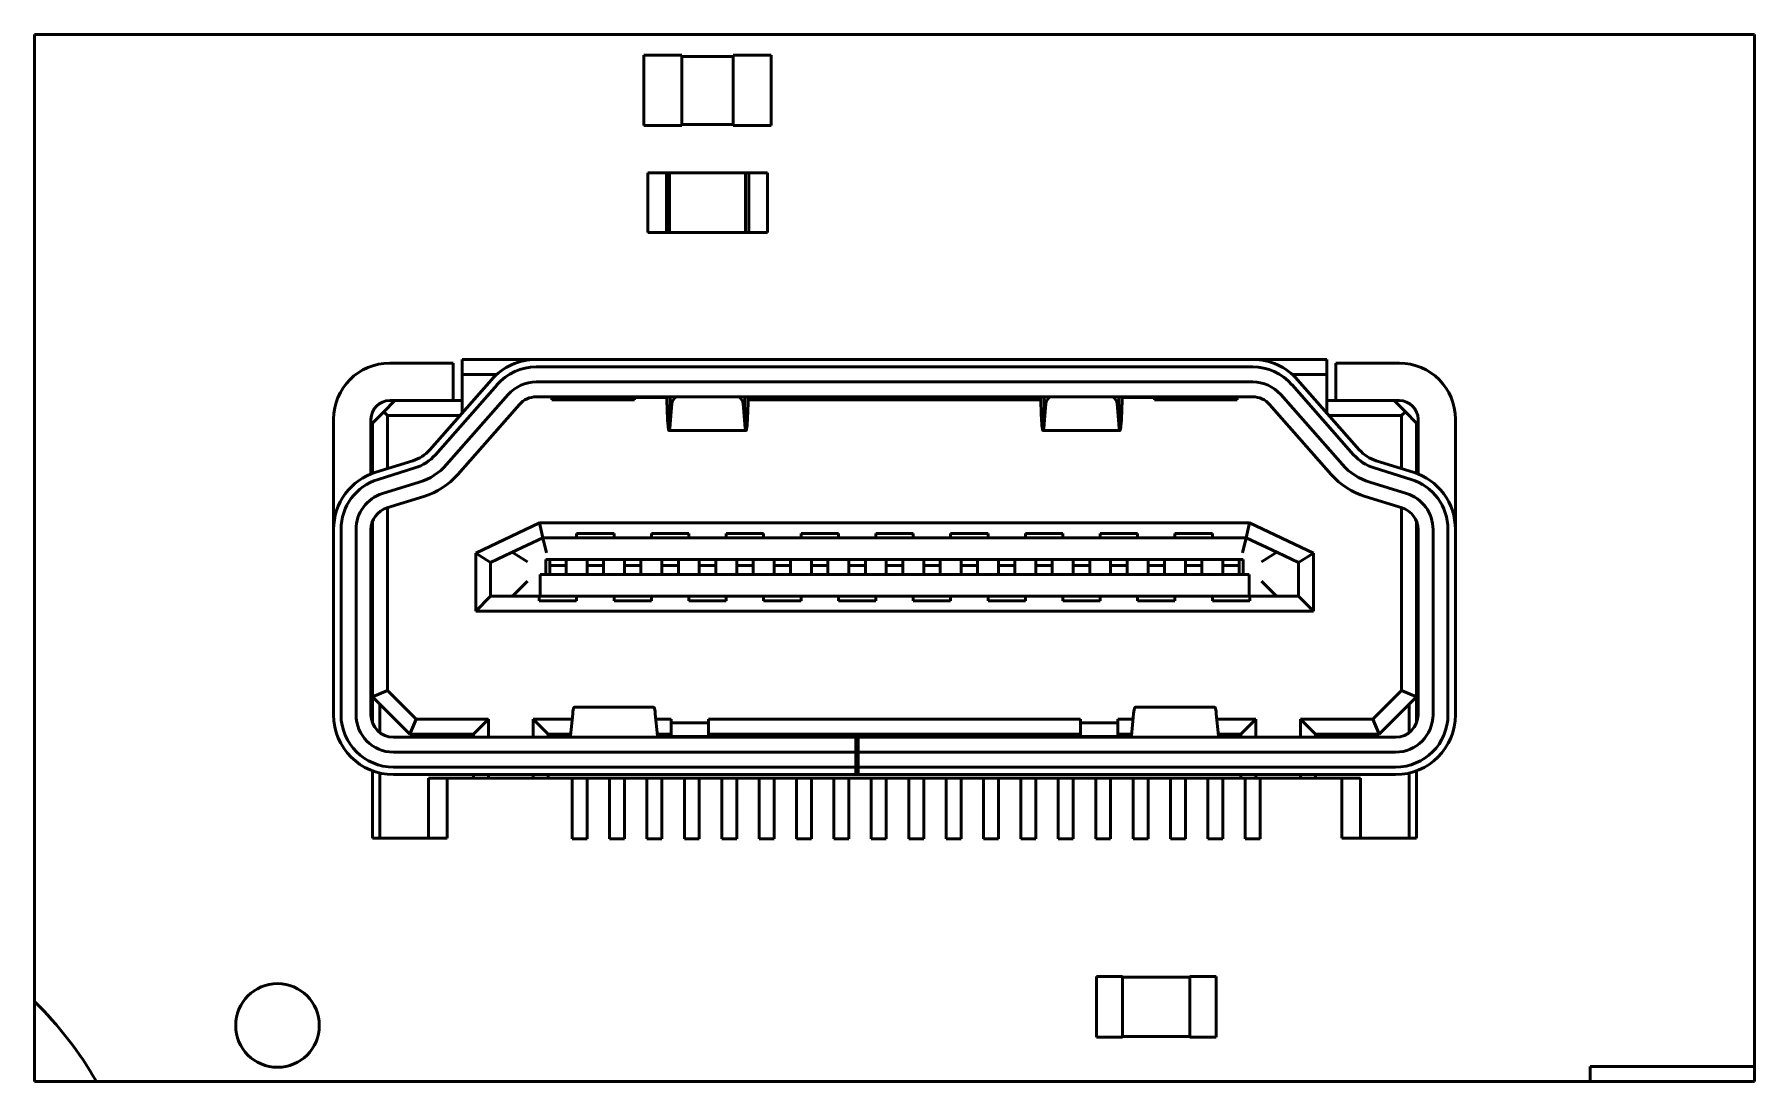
# Model space of a CAD drawing. Header units: millimetres. Extents: x 3324 to 4967, y 672 to 1683.
# Drawn here: x 3591.18 to 3614.18, y 1199.53 to 1213.53 of the extents above; entities that cross this region are included whole.
import ezdxf

# ---------------------------------------------------------------- set-up
doc = ezdxf.new("R2010")
doc.units = ezdxf.units.MM
doc.header["$LTSCALE"] = 1.8
doc.layers.add('외형선(ISO)', color=7, linetype='Continuous', lineweight=50)

msp = doc.modelspace()

# ---------------------------------------------------------------- linework, layer by layer
at = {"layer": '외형선(ISO)'}
for p, q in [((3591.183, 1213.531), (3614.183, 1213.531)), ((3591.183, 1199.531), (3591.183, 1213.531)), ((3614.183, 1213.531), (3614.183, 1199.531)), ((3599.84, 1213.251), (3599.332, 1213.251)), ((3599.332, 1213.251), (3599.332, 1212.311)), ((3599.84, 1212.311), (3599.84, 1213.251)), ((3600.526, 1213.251), (3600.526, 1212.311)), ((3601.034, 1213.251), (3600.526, 1213.251)), ((3601.034, 1212.311), (3601.034, 1213.251)), ((3600.526, 1213.237), (3599.84, 1213.237)), ((3599.332, 1212.311), (3599.84, 1212.311)), ((3599.84, 1212.325), (3600.526, 1212.325)), ((3600.526, 1212.311), (3601.034, 1212.311)), ((3599.383, 1211.681), (3599.383, 1210.881)), ((3599.633, 1211.681), (3599.383, 1211.681)), ((3599.675, 1211.681), (3599.633, 1211.681)), ((3599.633, 1211.681), (3599.633, 1210.881)), ((3600.691, 1211.681), (3599.675, 1211.681)), ((3599.675, 1210.881), (3599.675, 1211.681)), ((3600.733, 1211.681), (3600.691, 1211.681)), ((3600.691, 1210.881), (3600.691, 1211.681)), ((3600.983, 1211.681), (3600.733, 1211.681)), ((3600.733, 1211.681), (3600.733, 1210.881)), ((3600.983, 1211.681), (3600.983, 1210.881)), ((3599.383, 1210.881), (3599.633, 1210.881)), ((3599.675, 1210.881), (3599.633, 1210.881)), ((3599.675, 1210.881), (3600.691, 1210.881)), ((3600.733, 1210.881), (3600.691, 1210.881)), ((3600.733, 1210.881), (3600.983, 1210.881)), ((3595.933, 1209.135), (3596.383, 1209.135)), ((3596.783, 1209.135), (3596.383, 1209.135)), ((3596.783, 1208.635), (3596.783, 1209.135)), ((3597.888, 1209.185), (3596.903, 1209.185)), ((3596.903, 1209.185), (3596.903, 1208.985)), ((3597.888, 1209.185), (3597.893, 1209.185)), ((3607.472, 1209.185), (3597.893, 1209.185)), ((3608.463, 1209.185), (3607.472, 1209.185)), ((3608.463, 1208.985), (3608.463, 1209.185)), ((3608.583, 1209.135), (3608.983, 1209.135)), ((3608.583, 1209.135), (3608.583, 1208.635)), ((3609.433, 1209.135), (3608.983, 1209.135)), ((3597.293, 1208.913), (3596.469, 1207.977)), ((3596.903, 1208.985), (3597.364, 1208.985)), ((3596.903, 1208.985), (3596.903, 1208.47)), ((3597.893, 1209.085), (3607.472, 1209.085)), ((3607.472, 1208.885), (3597.893, 1208.885)), ((3608.001, 1208.985), (3608.463, 1208.985)), ((3608.897, 1207.977), (3608.073, 1208.913)), ((3608.463, 1208.47), (3608.463, 1208.985)), ((3596.544, 1207.911), (3597.368, 1208.847)), ((3597.518, 1208.715), (3596.694, 1207.779)), ((3607.472, 1208.685), (3597.893, 1208.685)), ((3598.103, 1208.685), (3598.103, 1208.645)), ((3598.303, 1208.645), (3598.303, 1208.685)), ((3599.208, 1208.645), (3599.208, 1208.675)), ((3599.208, 1208.675), (3599.639, 1208.675)), ((3599.639, 1208.671), (3599.639, 1208.685)), ((3599.684, 1208.685), (3599.684, 1208.321)), ((3600.682, 1208.685), (3600.682, 1208.321)), ((3600.727, 1208.671), (3600.727, 1208.685)), ((3600.958, 1208.685), (3600.958, 1208.645)), ((3604.408, 1208.645), (3604.408, 1208.685)), ((3604.639, 1208.671), (3604.639, 1208.685)), ((3604.684, 1208.685), (3604.684, 1208.321)), ((3605.682, 1208.685), (3605.682, 1208.321)), ((3605.727, 1208.671), (3605.727, 1208.685)), ((3605.727, 1208.675), (3606.157, 1208.675)), ((3606.157, 1208.675), (3606.157, 1208.645)), ((3607.063, 1208.685), (3607.063, 1208.645)), ((3607.263, 1208.645), (3607.263, 1208.685)), ((3608.671, 1207.779), (3607.848, 1208.715)), ((3607.998, 1208.847), (3608.821, 1207.911)), ((3595.853, 1208.485), (3595.703, 1208.335)), ((3596.003, 1208.635), (3595.853, 1208.485)), ((3595.853, 1208.485), (3595.903, 1208.435)), ((3595.903, 1208.435), (3596.872, 1208.435)), ((3595.903, 1207.726), (3595.903, 1208.435)), ((3596.383, 1208.635), (3595.933, 1208.635)), ((3596.729, 1208.635), (3596.383, 1208.635)), ((3596.903, 1208.635), (3596.729, 1208.635)), ((3596.844, 1207.647), (3597.668, 1208.583)), ((3598.103, 1208.645), (3599.208, 1208.645)), ((3599.707, 1208.594), (3599.684, 1208.321)), ((3600.659, 1208.594), (3600.682, 1208.321)), ((3600.726, 1208.645), (3604.639, 1208.645)), ((3604.707, 1208.594), (3604.684, 1208.321)), ((3605.659, 1208.594), (3605.682, 1208.321)), ((3606.157, 1208.645), (3607.263, 1208.645)), ((3607.697, 1208.583), (3608.521, 1207.647)), ((3608.636, 1208.635), (3608.463, 1208.635)), ((3608.494, 1208.435), (3609.463, 1208.435)), ((3608.636, 1208.635), (3608.983, 1208.635)), ((3608.983, 1208.635), (3609.433, 1208.635)), ((3609.513, 1208.485), (3609.363, 1208.635)), ((3609.513, 1208.485), (3609.463, 1208.435)), ((3609.463, 1208.435), (3609.463, 1207.726)), ((3609.513, 1208.485), (3609.663, 1208.335)), ((3595.183, 1208.385), (3595.183, 1206.913)), ((3595.683, 1208.385), (3595.683, 1207.655)), ((3595.703, 1207.663), (3595.703, 1208.335)), ((3600.697, 1208.235), (3599.668, 1208.235)), ((3605.697, 1208.235), (3604.668, 1208.235)), ((3609.663, 1207.663), (3609.663, 1208.335)), ((3609.683, 1207.655), (3609.683, 1208.385)), ((3610.183, 1206.913), (3610.183, 1208.385)), ((3596.241, 1207.83), (3595.748, 1207.678)), ((3595.777, 1207.582), (3596.27, 1207.734)), ((3609.095, 1207.734), (3609.589, 1207.582)), ((3609.618, 1207.678), (3609.125, 1207.83)), ((3596.329, 1207.543), (3595.836, 1207.391)), ((3609.53, 1207.391), (3609.037, 1207.543)), ((3596.388, 1207.352), (3595.895, 1207.2)), ((3609.471, 1207.2), (3608.978, 1207.352)), ((3595.903, 1204.758), (3595.903, 1207.203)), ((3609.463, 1207.203), (3609.463, 1204.758)), ((3595.183, 1206.913), (3595.183, 1204.435)), ((3595.283, 1204.435), (3595.283, 1206.913)), ((3595.483, 1206.913), (3595.483, 1204.435)), ((3595.683, 1204.435), (3595.683, 1206.913)), ((3595.703, 1204.675), (3595.703, 1207.021)), ((3597.938, 1207), (3597.083, 1206.597)), ((3607.428, 1207), (3597.938, 1207)), ((3597.983, 1206.8), (3597.938, 1207)), ((3598.933, 1206.86), (3598.433, 1206.86)), ((3598.433, 1206.8), (3598.433, 1206.86)), ((3598.933, 1206.86), (3598.933, 1206.8)), ((3599.933, 1206.86), (3599.433, 1206.86)), ((3599.433, 1206.8), (3599.433, 1206.86)), ((3599.933, 1206.86), (3599.933, 1206.8)), ((3600.933, 1206.86), (3600.433, 1206.86)), ((3600.433, 1206.8), (3600.433, 1206.86)), ((3600.933, 1206.86), (3600.933, 1206.8)), ((3601.933, 1206.86), (3601.433, 1206.86)), ((3601.433, 1206.8), (3601.433, 1206.86)), ((3601.933, 1206.86), (3601.933, 1206.8)), ((3602.933, 1206.86), (3602.433, 1206.86)), ((3602.433, 1206.8), (3602.433, 1206.86)), ((3602.933, 1206.86), (3602.933, 1206.8)), ((3603.933, 1206.86), (3603.433, 1206.86)), ((3603.433, 1206.8), (3603.433, 1206.86)), ((3603.933, 1206.86), (3603.933, 1206.8)), ((3604.933, 1206.86), (3604.433, 1206.86)), ((3604.433, 1206.8), (3604.433, 1206.86)), ((3604.933, 1206.86), (3604.933, 1206.8)), ((3605.933, 1206.86), (3605.433, 1206.86)), ((3605.433, 1206.8), (3605.433, 1206.86)), ((3605.933, 1206.86), (3605.933, 1206.8)), ((3606.433, 1206.8), (3606.433, 1206.86)), ((3606.933, 1206.86), (3606.433, 1206.86)), ((3606.933, 1206.86), (3606.933, 1206.8)), ((3607.428, 1207), (3607.383, 1206.8)), ((3608.283, 1206.597), (3607.428, 1207)), ((3609.663, 1204.675), (3609.663, 1207.021)), ((3609.683, 1206.913), (3609.683, 1204.435)), ((3609.883, 1204.435), (3609.883, 1206.913)), ((3610.083, 1206.913), (3610.083, 1204.435)), ((3610.183, 1204.435), (3610.183, 1206.913)), ((3597.083, 1206.597), (3597.083, 1205.82)), ((3597.283, 1206.47), (3597.083, 1206.597)), ((3597.283, 1206.47), (3597.563, 1206.602)), ((3597.563, 1206.602), (3597.983, 1206.8)), ((3597.775, 1206.481), (3597.586, 1206.6)), ((3607.383, 1206.8), (3597.983, 1206.8)), ((3598.028, 1206.6), (3597.983, 1206.8)), ((3607.383, 1206.8), (3607.338, 1206.6)), ((3607.383, 1206.8), (3607.803, 1206.602)), ((3607.78, 1206.6), (3607.591, 1206.481)), ((3607.803, 1206.602), (3608.083, 1206.47)), ((3608.083, 1206.47), (3608.283, 1206.597)), ((3608.283, 1205.82), (3608.283, 1206.597)), ((3597.283, 1206.47), (3597.283, 1206.02)), ((3598.023, 1206.31), (3598.023, 1206.51)), ((3598.023, 1206.51), (3607.343, 1206.51)), ((3598.073, 1206.31), (3598.073, 1206.51)), ((3598.073, 1206.43), (3598.293, 1206.43)), ((3598.293, 1206.51), (3598.293, 1206.31)), ((3598.573, 1206.31), (3598.573, 1206.51)), ((3598.573, 1206.43), (3598.793, 1206.43)), ((3598.793, 1206.51), (3598.793, 1206.31)), ((3599.073, 1206.31), (3599.073, 1206.51)), ((3599.073, 1206.43), (3599.293, 1206.43)), ((3599.293, 1206.51), (3599.293, 1206.31)), ((3599.573, 1206.51), (3599.573, 1206.31)), ((3599.573, 1206.43), (3599.793, 1206.43)), ((3599.793, 1206.51), (3599.793, 1206.31)), ((3600.073, 1206.31), (3600.073, 1206.51)), ((3600.073, 1206.43), (3600.293, 1206.43)), ((3600.293, 1206.51), (3600.293, 1206.31)), ((3600.573, 1206.51), (3600.573, 1206.31)), ((3600.573, 1206.43), (3600.793, 1206.43)), ((3600.793, 1206.51), (3600.793, 1206.31)), ((3601.073, 1206.31), (3601.073, 1206.51)), ((3601.073, 1206.43), (3601.293, 1206.43)), ((3601.293, 1206.51), (3601.293, 1206.31)), ((3601.573, 1206.51), (3601.573, 1206.31)), ((3601.573, 1206.43), (3601.793, 1206.43)), ((3601.793, 1206.51), (3601.793, 1206.31)), ((3602.073, 1206.31), (3602.073, 1206.51)), ((3602.073, 1206.43), (3602.293, 1206.43)), ((3602.293, 1206.51), (3602.293, 1206.31)), ((3602.573, 1206.51), (3602.573, 1206.31)), ((3602.573, 1206.43), (3602.793, 1206.43)), ((3602.793, 1206.51), (3602.793, 1206.31)), ((3603.073, 1206.31), (3603.073, 1206.51)), ((3603.073, 1206.43), (3603.293, 1206.43)), ((3603.293, 1206.51), (3603.293, 1206.31)), ((3603.573, 1206.51), (3603.573, 1206.31)), ((3603.573, 1206.43), (3603.793, 1206.43)), ((3603.793, 1206.51), (3603.793, 1206.31)), ((3604.073, 1206.31), (3604.073, 1206.51)), ((3604.073, 1206.43), (3604.293, 1206.43)), ((3604.293, 1206.51), (3604.293, 1206.31)), ((3604.573, 1206.51), (3604.573, 1206.31)), ((3604.573, 1206.43), (3604.793, 1206.43)), ((3604.793, 1206.51), (3604.793, 1206.31)), ((3605.073, 1206.31), (3605.073, 1206.51)), ((3605.073, 1206.43), (3605.293, 1206.43)), ((3605.293, 1206.51), (3605.293, 1206.31)), ((3605.573, 1206.51), (3605.573, 1206.31)), ((3605.573, 1206.43), (3605.793, 1206.43)), ((3605.793, 1206.51), (3605.793, 1206.31)), ((3606.073, 1206.31), (3606.073, 1206.51)), ((3606.073, 1206.43), (3606.293, 1206.43)), ((3606.293, 1206.51), (3606.293, 1206.31)), ((3606.573, 1206.51), (3606.573, 1206.31)), ((3606.573, 1206.43), (3606.793, 1206.43)), ((3606.793, 1206.51), (3606.793, 1206.31)), ((3607.073, 1206.31), (3607.073, 1206.51)), ((3607.073, 1206.43), (3607.293, 1206.43)), ((3607.293, 1206.51), (3607.293, 1206.31)), ((3607.343, 1206.51), (3607.343, 1206.31)), ((3608.083, 1206.02), (3608.083, 1206.47)), ((3597.586, 1206.031), (3597.775, 1206.22)), ((3597.943, 1206.22), (3597.943, 1206.31)), ((3597.943, 1206.31), (3598.023, 1206.31)), ((3597.943, 1206.22), (3597.943, 1206.02)), ((3598.073, 1206.31), (3598.023, 1206.31)), ((3598.073, 1206.31), (3598.293, 1206.31)), ((3598.343, 1206.31), (3598.293, 1206.31)), ((3598.523, 1206.31), (3598.343, 1206.31)), ((3598.573, 1206.31), (3598.523, 1206.31)), ((3598.573, 1206.31), (3598.793, 1206.31)), ((3598.843, 1206.31), (3598.793, 1206.31)), ((3599.023, 1206.31), (3598.843, 1206.31)), ((3599.073, 1206.31), (3599.023, 1206.31)), ((3599.073, 1206.31), (3599.293, 1206.31)), ((3599.343, 1206.31), (3599.293, 1206.31)), ((3599.523, 1206.31), (3599.343, 1206.31)), ((3599.573, 1206.31), (3599.523, 1206.31)), ((3599.573, 1206.31), (3599.793, 1206.31)), ((3599.843, 1206.31), (3599.793, 1206.31)), ((3600.023, 1206.31), (3599.843, 1206.31)), ((3600.073, 1206.31), (3600.023, 1206.31)), ((3600.073, 1206.31), (3600.293, 1206.31)), ((3600.343, 1206.31), (3600.293, 1206.31)), ((3600.523, 1206.31), (3600.343, 1206.31)), ((3600.573, 1206.31), (3600.523, 1206.31)), ((3600.573, 1206.31), (3600.793, 1206.31)), ((3600.843, 1206.31), (3600.793, 1206.31)), ((3601.023, 1206.31), (3600.843, 1206.31)), ((3601.073, 1206.31), (3601.023, 1206.31)), ((3601.073, 1206.31), (3601.293, 1206.31)), ((3601.343, 1206.31), (3601.293, 1206.31)), ((3601.523, 1206.31), (3601.343, 1206.31)), ((3601.573, 1206.31), (3601.523, 1206.31)), ((3601.573, 1206.31), (3601.793, 1206.31)), ((3601.843, 1206.31), (3601.793, 1206.31)), ((3602.023, 1206.31), (3601.843, 1206.31)), ((3602.073, 1206.31), (3602.023, 1206.31)), ((3602.073, 1206.31), (3602.293, 1206.31)), ((3602.343, 1206.31), (3602.293, 1206.31)), ((3602.523, 1206.31), (3602.343, 1206.31)), ((3602.573, 1206.31), (3602.523, 1206.31)), ((3602.573, 1206.31), (3602.793, 1206.31)), ((3602.843, 1206.31), (3602.793, 1206.31)), ((3603.023, 1206.31), (3602.843, 1206.31)), ((3603.073, 1206.31), (3603.023, 1206.31)), ((3603.073, 1206.31), (3603.293, 1206.31)), ((3603.343, 1206.31), (3603.293, 1206.31)), ((3603.523, 1206.31), (3603.343, 1206.31)), ((3603.573, 1206.31), (3603.523, 1206.31)), ((3603.573, 1206.31), (3603.793, 1206.31)), ((3603.843, 1206.31), (3603.793, 1206.31)), ((3604.023, 1206.31), (3603.843, 1206.31)), ((3604.073, 1206.31), (3604.023, 1206.31)), ((3604.073, 1206.31), (3604.293, 1206.31)), ((3604.343, 1206.31), (3604.293, 1206.31)), ((3604.523, 1206.31), (3604.343, 1206.31)), ((3604.573, 1206.31), (3604.523, 1206.31)), ((3604.573, 1206.31), (3604.793, 1206.31)), ((3604.843, 1206.31), (3604.793, 1206.31)), ((3605.023, 1206.31), (3604.843, 1206.31)), ((3605.073, 1206.31), (3605.023, 1206.31)), ((3605.073, 1206.31), (3605.293, 1206.31)), ((3605.343, 1206.31), (3605.293, 1206.31)), ((3605.523, 1206.31), (3605.343, 1206.31)), ((3605.573, 1206.31), (3605.523, 1206.31)), ((3605.573, 1206.31), (3605.793, 1206.31)), ((3605.843, 1206.31), (3605.793, 1206.31)), ((3606.023, 1206.31), (3605.843, 1206.31)), ((3606.073, 1206.31), (3606.023, 1206.31)), ((3606.073, 1206.31), (3606.293, 1206.31)), ((3606.343, 1206.31), (3606.293, 1206.31)), ((3606.523, 1206.31), (3606.343, 1206.31)), ((3606.573, 1206.31), (3606.523, 1206.31)), ((3606.573, 1206.31), (3606.793, 1206.31)), ((3606.843, 1206.31), (3606.793, 1206.31)), ((3607.023, 1206.31), (3606.843, 1206.31)), ((3607.073, 1206.31), (3607.023, 1206.31)), ((3607.073, 1206.31), (3607.293, 1206.31)), ((3607.343, 1206.31), (3607.293, 1206.31)), ((3607.343, 1206.31), (3607.423, 1206.31)), ((3607.423, 1206.31), (3607.423, 1206.22)), ((3607.423, 1206.02), (3607.423, 1206.22)), ((3607.591, 1206.22), (3607.78, 1206.031)), ((3597.283, 1206.02), (3597.083, 1205.82)), ((3597.283, 1206.02), (3597.563, 1206.02)), ((3597.563, 1206.02), (3597.943, 1206.02)), ((3597.933, 1205.96), (3597.933, 1206.02)), ((3597.933, 1205.96), (3598.433, 1205.96)), ((3597.943, 1206.02), (3607.423, 1206.02)), ((3598.433, 1206.02), (3598.433, 1205.96)), ((3598.933, 1205.96), (3598.933, 1206.02)), ((3598.933, 1205.96), (3599.433, 1205.96)), ((3599.433, 1206.02), (3599.433, 1205.96)), ((3599.933, 1205.96), (3599.933, 1206.02)), ((3599.933, 1205.96), (3600.433, 1205.96)), ((3600.433, 1206.02), (3600.433, 1205.96)), ((3600.933, 1205.96), (3600.933, 1206.02)), ((3600.933, 1205.96), (3601.433, 1205.96)), ((3601.433, 1206.02), (3601.433, 1205.96)), ((3601.933, 1205.96), (3601.933, 1206.02)), ((3601.933, 1205.96), (3602.433, 1205.96)), ((3602.433, 1206.02), (3602.433, 1205.96)), ((3602.933, 1205.96), (3602.933, 1206.02)), ((3602.933, 1205.96), (3603.433, 1205.96)), ((3603.433, 1206.02), (3603.433, 1205.96)), ((3603.933, 1205.96), (3603.933, 1206.02)), ((3603.933, 1205.96), (3604.433, 1205.96)), ((3604.433, 1206.02), (3604.433, 1205.96)), ((3604.933, 1205.96), (3604.933, 1206.02)), ((3604.933, 1205.96), (3605.433, 1205.96)), ((3605.433, 1206.02), (3605.433, 1205.96)), ((3605.933, 1205.96), (3605.933, 1206.02)), ((3605.933, 1205.96), (3606.433, 1205.96)), ((3606.433, 1206.02), (3606.433, 1205.96)), ((3606.933, 1205.96), (3606.933, 1206.02)), ((3606.933, 1205.96), (3607.433, 1205.96)), ((3607.423, 1206.02), (3607.803, 1206.02)), ((3607.433, 1206.02), (3607.433, 1205.96)), ((3607.803, 1206.02), (3608.083, 1206.02)), ((3608.083, 1206.02), (3608.283, 1205.82)), ((3597.083, 1205.82), (3608.283, 1205.82)), ((3595.903, 1204.758), (3595.703, 1204.675)), ((3596.286, 1204.375), (3595.903, 1204.758)), ((3609.463, 1204.758), (3609.08, 1204.375)), ((3609.463, 1204.758), (3609.663, 1204.675)), ((3595.703, 1204.675), (3595.703, 1204.327)), ((3596.203, 1204.175), (3595.703, 1204.675)), ((3595.803, 1204.575), (3595.803, 1204.195)), ((3599.466, 1204.535), (3598.4, 1204.535)), ((3606.966, 1204.535), (3605.9, 1204.535)), ((3609.663, 1204.675), (3609.163, 1204.175)), ((3609.563, 1204.195), (3609.563, 1204.575)), ((3609.663, 1204.327), (3609.663, 1204.675)), ((3596.203, 1204.175), (3596.286, 1204.375)), ((3597.253, 1204.375), (3596.286, 1204.375)), ((3597.053, 1204.175), (3597.253, 1204.375)), ((3597.253, 1204.135), (3597.253, 1204.375)), ((3597.853, 1204.375), (3597.853, 1204.135)), ((3598.373, 1204.375), (3597.853, 1204.375)), ((3597.853, 1204.375), (3598.053, 1204.175)), ((3598.35, 1204.155), (3598.38, 1204.448)), ((3599.485, 1204.448), (3599.516, 1204.155)), ((3599.695, 1204.375), (3599.493, 1204.375)), ((3599.695, 1204.325), (3599.695, 1204.375)), ((3600.195, 1204.325), (3599.695, 1204.325)), ((3599.695, 1204.145), (3599.695, 1204.325)), ((3600.195, 1204.375), (3600.195, 1204.325)), ((3605.17, 1204.375), (3600.195, 1204.375)), ((3600.195, 1204.145), (3600.195, 1204.325)), ((3605.17, 1204.325), (3605.17, 1204.375)), ((3605.67, 1204.325), (3605.17, 1204.325)), ((3605.17, 1204.145), (3605.17, 1204.325)), ((3605.67, 1204.375), (3605.67, 1204.325)), ((3605.873, 1204.375), (3605.67, 1204.375)), ((3605.67, 1204.145), (3605.67, 1204.325)), ((3605.85, 1204.155), (3605.88, 1204.448)), ((3606.985, 1204.448), (3607.016, 1204.155)), ((3607.513, 1204.375), (3606.993, 1204.375)), ((3607.313, 1204.175), (3607.513, 1204.375)), ((3607.513, 1204.135), (3607.513, 1204.375)), ((3608.313, 1204.175), (3608.113, 1204.375)), ((3608.113, 1204.375), (3608.113, 1204.135)), ((3609.08, 1204.375), (3608.113, 1204.375)), ((3609.163, 1204.175), (3609.08, 1204.375)), ((3602.168, 1204.135), (3595.983, 1204.135)), ((3597.053, 1204.175), (3596.203, 1204.175)), ((3597.053, 1204.175), (3597.053, 1204.135)), ((3598.053, 1204.175), (3598.352, 1204.175)), ((3598.053, 1204.175), (3598.053, 1204.135)), ((3599.514, 1204.175), (3599.695, 1204.175)), ((3599.695, 1204.145), (3600.195, 1204.145)), ((3600.195, 1204.175), (3605.17, 1204.175)), ((3602.168, 1204.135), (3602.168, 1203.935)), ((3602.168, 1204.135), (3602.198, 1204.135)), ((3609.383, 1204.135), (3602.198, 1204.135)), ((3602.198, 1204.135), (3602.198, 1203.935)), ((3605.17, 1204.145), (3605.67, 1204.145)), ((3605.67, 1204.175), (3605.852, 1204.175)), ((3607.014, 1204.175), (3607.313, 1204.175)), ((3607.313, 1204.175), (3607.313, 1204.135)), ((3608.313, 1204.135), (3608.313, 1204.175)), ((3609.163, 1204.175), (3608.313, 1204.175)), ((3595.983, 1203.935), (3602.168, 1203.935)), ((3602.168, 1203.935), (3602.168, 1203.735)), ((3602.198, 1203.935), (3609.383, 1203.935)), ((3602.198, 1203.735), (3602.198, 1203.935)), ((3595.703, 1203.685), (3595.703, 1202.785)), ((3595.803, 1203.655), (3595.803, 1202.785)), ((3602.168, 1203.735), (3595.983, 1203.735)), ((3595.983, 1203.635), (3602.168, 1203.635)), ((3597.053, 1203.635), (3597.053, 1203.585)), ((3597.253, 1203.585), (3597.253, 1203.635)), ((3597.853, 1203.635), (3597.853, 1203.585)), ((3598.053, 1203.635), (3598.053, 1203.585)), ((3602.168, 1203.635), (3602.168, 1203.735)), ((3602.198, 1203.685), (3602.168, 1203.685)), ((3602.168, 1203.635), (3602.198, 1203.635)), ((3609.383, 1203.735), (3602.198, 1203.735)), ((3602.198, 1203.735), (3602.198, 1203.635)), ((3602.198, 1203.635), (3609.383, 1203.635)), ((3607.313, 1203.635), (3607.313, 1203.585)), ((3607.513, 1203.585), (3607.513, 1203.635)), ((3608.113, 1203.635), (3608.113, 1203.585)), ((3608.313, 1203.585), (3608.313, 1203.635)), ((3609.563, 1202.785), (3609.563, 1203.655)), ((3609.663, 1202.785), (3609.663, 1203.685)), ((3596.453, 1202.785), (3596.453, 1203.585)), ((3596.453, 1203.585), (3597.053, 1203.585)), ((3596.703, 1203.585), (3596.703, 1202.785)), ((3597.053, 1203.585), (3597.253, 1203.585)), ((3597.253, 1203.585), (3597.853, 1203.585)), ((3597.853, 1203.585), (3598.053, 1203.585)), ((3598.053, 1203.585), (3607.313, 1203.585)), ((3598.373, 1203.585), (3598.373, 1202.776)), ((3598.573, 1203.585), (3598.573, 1202.776)), ((3598.873, 1203.585), (3598.873, 1202.776)), ((3599.073, 1203.585), (3599.073, 1202.776)), ((3599.373, 1203.585), (3599.373, 1202.776)), ((3599.573, 1203.585), (3599.573, 1202.776)), ((3599.873, 1203.585), (3599.873, 1202.776)), ((3600.073, 1203.585), (3600.073, 1202.776)), ((3600.373, 1203.585), (3600.373, 1202.776)), ((3600.573, 1203.585), (3600.573, 1202.776)), ((3600.873, 1203.585), (3600.873, 1202.776)), ((3601.073, 1203.585), (3601.073, 1202.776)), ((3601.373, 1203.585), (3601.373, 1202.776)), ((3601.573, 1203.585), (3601.573, 1202.776)), ((3601.873, 1203.585), (3601.873, 1202.776)), ((3602.073, 1203.585), (3602.073, 1202.776)), ((3602.373, 1203.585), (3602.373, 1202.776)), ((3602.573, 1203.585), (3602.573, 1202.776)), ((3602.873, 1203.585), (3602.873, 1202.776)), ((3603.073, 1203.585), (3603.073, 1202.776)), ((3603.373, 1203.585), (3603.373, 1202.776)), ((3603.573, 1203.585), (3603.573, 1202.776)), ((3603.873, 1203.585), (3603.873, 1202.776)), ((3604.073, 1203.585), (3604.073, 1202.776)), ((3604.373, 1203.585), (3604.373, 1202.776)), ((3604.573, 1203.585), (3604.573, 1202.776)), ((3604.873, 1203.585), (3604.873, 1202.776)), ((3605.073, 1203.585), (3605.073, 1202.776)), ((3605.373, 1203.585), (3605.373, 1202.776)), ((3605.573, 1203.585), (3605.573, 1202.776)), ((3605.873, 1203.585), (3605.873, 1202.776)), ((3606.073, 1203.585), (3606.073, 1202.776)), ((3606.373, 1203.585), (3606.373, 1202.776)), ((3606.573, 1203.585), (3606.573, 1202.776)), ((3606.873, 1203.585), (3606.873, 1202.776)), ((3607.073, 1203.585), (3607.073, 1202.776)), ((3607.313, 1203.585), (3607.513, 1203.585)), ((3607.373, 1203.585), (3607.373, 1202.776)), ((3607.513, 1203.585), (3608.113, 1203.585)), ((3607.573, 1203.585), (3607.573, 1202.776)), ((3608.113, 1203.585), (3608.313, 1203.585)), ((3608.313, 1203.585), (3608.913, 1203.585)), ((3608.663, 1203.585), (3608.663, 1202.785)), ((3608.913, 1203.585), (3608.913, 1202.785)), ((3595.703, 1202.785), (3595.803, 1202.785)), ((3595.803, 1202.785), (3596.453, 1202.785)), ((3596.453, 1202.785), (3596.703, 1202.785)), ((3598.573, 1202.776), (3598.373, 1202.776)), ((3599.073, 1202.776), (3598.873, 1202.776)), ((3599.573, 1202.776), (3599.373, 1202.776)), ((3600.073, 1202.776), (3599.873, 1202.776)), ((3600.573, 1202.776), (3600.373, 1202.776)), ((3601.073, 1202.776), (3600.873, 1202.776)), ((3601.573, 1202.776), (3601.373, 1202.776)), ((3602.073, 1202.776), (3601.873, 1202.776)), ((3602.573, 1202.776), (3602.373, 1202.776)), ((3603.073, 1202.776), (3602.873, 1202.776)), ((3603.573, 1202.776), (3603.373, 1202.776)), ((3604.073, 1202.776), (3603.873, 1202.776)), ((3604.573, 1202.776), (3604.373, 1202.776)), ((3605.073, 1202.776), (3604.873, 1202.776)), ((3605.573, 1202.776), (3605.373, 1202.776)), ((3606.073, 1202.776), (3605.873, 1202.776)), ((3606.573, 1202.776), (3606.373, 1202.776)), ((3607.073, 1202.776), (3606.873, 1202.776)), ((3607.573, 1202.776), (3607.373, 1202.776)), ((3608.913, 1202.785), (3608.663, 1202.785)), ((3608.913, 1202.785), (3609.563, 1202.785)), ((3609.563, 1202.785), (3609.663, 1202.785)), ((3605.383, 1200.936), (3605.733, 1200.936)), ((3605.383, 1200.126), (3605.383, 1200.936)), ((3605.733, 1200.936), (3605.733, 1200.126)), ((3605.733, 1200.927), (3606.633, 1200.927)), ((3606.633, 1200.936), (3606.983, 1200.936)), ((3606.633, 1200.936), (3606.633, 1200.126)), ((3606.983, 1200.936), (3606.983, 1200.126)), ((3605.383, 1200.126), (3605.733, 1200.126)), ((3605.733, 1200.134), (3606.633, 1200.134)), ((3606.633, 1200.126), (3606.983, 1200.126)), ((3614.183, 1199.731), (3611.983, 1199.731)), ((3611.983, 1199.731), (3611.983, 1199.531)), ((3614.183, 1199.531), (3591.183, 1199.531))]:
    msp.add_line(p, q, dxfattribs=at)
msp.add_circle((3594.433, 1200.281), 0.559, dxfattribs=at)
for centre, radius, start, end in [((3595.933, 1208.385), 0.75, 90, 180), ((3597.893, 1208.385), 0.8, 90, 138.6522), ((3598.133, 1209.235), 0.25, 191.5389, 191.5415), ((3607.472, 1208.385), 0.8, 41.3479, 89.9998), ((3609.433, 1208.385), 0.75, 0, 90), ((3597.893, 1208.385), 0.7, 90, 138.6522), ((3597.893, 1208.385), 0.5, 90.0006, 138.6516), ((3607.472, 1208.385), 0.7, 41.3478, 89.9996), ((3607.472, 1208.385), 0.5, 41.3485, 89.9997), ((3597.893, 1208.385), 0.3, 90.0011, 138.6521), ((3607.472, 1208.385), 0.3, 41.3489, 89.9997), ((3595.933, 1208.385), 0.25, 90.001, 179.9999), ((3609.433, 1208.385), 0.25, 0, 89.9999), ((3596.094, 1208.308), 0.5, 287.1031, 318.6523), ((3609.272, 1208.308), 0.5, 221.3479, 252.8973), ((3596.094, 1208.308), 0.6, 287.1029, 318.6523), ((3596.094, 1208.308), 0.8, 287.1027, 318.6522), ((3609.272, 1208.308), 0.8, 221.3478, 252.8973), ((3609.272, 1208.308), 0.6, 221.348, 252.8973), ((3595.983, 1206.913), 0.8, 107.1027, 180), ((3595.983, 1206.913), 0.7, 107.1027, 179.9999), ((3596.094, 1208.308), 1, 287.1027, 318.6522), ((3609.272, 1208.308), 1, 221.3478, 252.8973), ((3609.383, 1206.913), 0.7, 0, 72.8972), ((3609.383, 1206.913), 0.8, 0, 72.8972), ((3595.983, 1206.913), 0.5, 107.103, 180), ((3609.383, 1206.913), 0.5, 0.0003, 72.8973), ((3595.983, 1206.913), 0.3, 107.1032, 180), ((3609.383, 1206.913), 0.3, 0.0006, 72.8973), ((3595.983, 1204.435), 0.8, 180.0004, 269.9999), ((3595.983, 1204.435), 0.7, 180.0004, 269.9998), ((3595.983, 1204.435), 0.5, 180, 269.9976), ((3595.983, 1204.435), 0.3, 180.0002, 269.996), ((3609.383, 1204.435), 0.5, 270.0002, 359.9988), ((3609.383, 1204.435), 0.7, 270.0003, 0), ((3609.383, 1204.435), 0.3, 270.0004, 359.998), ((3609.383, 1204.435), 0.8, 270.0013, 0), ((3587.683, 1197.031), 5, 30, 45.573)]:
    msp.add_arc(centre, radius, start, end, dxfattribs=at)
for centre, major_axis, ratio, start_param, end_param in [((3599.639, 1208.665), (0, -0.0199), 0.001155, 1.905794, 3.138464), ((3600.107, 1208.586), (-0.4, 0), 0.497027, 5.763037, 6.241491), ((3600.259, 1208.586), (0.4, 0), 0.497027, 0.041694, 0.520148), ((3600.727, 1208.665), (0, 0.0199), 0.001132, 0.003069, 1.235838), ((3604.639, 1208.665), (0, -0.0199), 0.001155, 1.905794, 3.138464), ((3605.107, 1208.586), (-0.4, 0), 0.497027, 5.763037, 6.241491), ((3605.259, 1208.586), (0.4, 0), 0.497027, 0.041694, 0.520148), ((3605.727, 1208.665), (0, 0.0199), 0.001132, 0.003147, 1.235838), ((3597.563, 1206.381), (-0.011, -0.224), 0.308956, 2.96886, 3.305535), ((3607.803, 1206.381), (-0.011, 0.224), 0.308956, 6.119243, 6.455918), ((3597.563, 1206.22), (0, 0.2), 0.35, 3.141593, 3.478267), ((3607.803, 1206.22), (0, -0.2), 0.35, 5.94651, 6.283185), ((3598.345, 1204.285), (0, -0.15), 0.059892, 6.283162, 6.805909), ((3599.52, 1204.285), (0, -0.15), 0.059892, 5.760461, 6.283208), ((3605.845, 1204.285), (0, -0.15), 0.059892, 6.283162, 6.805909), ((3607.02, 1204.285), (0, -0.15), 0.059892, 5.760461, 6.283208)]:
    msp.add_ellipse(centre, major_axis=major_axis, ratio=ratio, start_param=start_param, end_param=end_param, dxfattribs=at)
for points, knots in [([(3599.684, 1208.321), (3599.682, 1208.294), (3599.679, 1208.274), (3599.674, 1208.245), (3599.672, 1208.237), (3599.665, 1208.233), (3599.661, 1208.246), (3599.654, 1208.306), (3599.65, 1208.35), (3599.645, 1208.444), (3599.644, 1208.485), (3599.641, 1208.574), (3599.64, 1208.621), (3599.639, 1208.671)], [0.0000014, 0.0000014, 0.0000014, 0.0000014, 0.0159089, 0.0159089, 0.0318549, 0.0318549, 0.0572504, 0.0572504, 0.0826355, 0.0826355, 0.0986034, 0.0986034, 0.1145099, 0.1145099, 0.1145099, 0.1145099]), ([(3600.682, 1208.321), (3600.684, 1208.294), (3600.686, 1208.274), (3600.691, 1208.245), (3600.694, 1208.237), (3600.7, 1208.232), (3600.704, 1208.246), (3600.712, 1208.306), (3600.715, 1208.35), (3600.72, 1208.444), (3600.722, 1208.485), (3600.725, 1208.574), (3600.726, 1208.621), (3600.727, 1208.671)], [0.000001, 0.000001, 0.000001, 0.000001, 0.0159166, 0.0159166, 0.0318316, 0.0318316, 0.0572501, 0.0572501, 0.0826574, 0.0826574, 0.0985938, 0.0985938, 0.1145081, 0.1145081, 0.1145081, 0.1145081]), ([(3604.684, 1208.321), (3604.682, 1208.294), (3604.679, 1208.274), (3604.674, 1208.245), (3604.672, 1208.237), (3604.665, 1208.233), (3604.661, 1208.246), (3604.654, 1208.306), (3604.65, 1208.35), (3604.645, 1208.444), (3604.644, 1208.485), (3604.641, 1208.574), (3604.64, 1208.621), (3604.639, 1208.671)], [0.0000014, 0.0000014, 0.0000014, 0.0000014, 0.0159089, 0.0159089, 0.0318549, 0.0318549, 0.0572504, 0.0572504, 0.0826355, 0.0826355, 0.0986034, 0.0986034, 0.1145099, 0.1145099, 0.1145099, 0.1145099]), ([(3605.682, 1208.321), (3605.684, 1208.294), (3605.686, 1208.274), (3605.691, 1208.245), (3605.694, 1208.237), (3605.7, 1208.232), (3605.704, 1208.246), (3605.712, 1208.306), (3605.715, 1208.35), (3605.72, 1208.444), (3605.722, 1208.485), (3605.725, 1208.574), (3605.726, 1208.621), (3605.727, 1208.671)], [0.000001, 0.000001, 0.000001, 0.000001, 0.0159166, 0.0159166, 0.0318316, 0.0318316, 0.0572501, 0.0572501, 0.0826574, 0.0826574, 0.0985938, 0.0985938, 0.1145081, 0.1145081, 0.1145081, 0.1145081]), ([(3595.683, 1207.885), (3595.683, 1207.853), (3595.683, 1207.821), (3595.683, 1207.759), (3595.684, 1207.731), (3595.689, 1207.689), (3595.692, 1207.673), (3595.697, 1207.661)], [0.000001, 0.000001, 0.000001, 0.000001, 0.00951939, 0.00951939, 0.01908936, 0.01908936, 0.02708862, 0.02708862, 0.02708862, 0.02708862]), ([(3609.668, 1207.661), (3609.673, 1207.673), (3609.677, 1207.689), (3609.681, 1207.731), (3609.682, 1207.759), (3609.683, 1207.821), (3609.683, 1207.853), (3609.683, 1207.885)], [0.00734655, 0.00734655, 0.00734655, 0.00734655, 0.01309549, 0.01309549, 0.01997328, 0.01997328, 0.02681401, 0.02681401, 0.02681401, 0.02681401]), ([(3595.703, 1206.619), (3595.701, 1206.617), (3595.7, 1206.614), (3595.693, 1206.599), (3595.689, 1206.582), (3595.684, 1206.538), (3595.683, 1206.51), (3595.683, 1206.449), (3595.683, 1206.417), (3595.683, 1206.385)], [0.00552435, 0.00552435, 0.00552435, 0.00552435, 0.00703315, 0.00703315, 0.01309549, 0.01309549, 0.01997328, 0.01997328, 0.02681401, 0.02681401, 0.02681401, 0.02681401]), ([(3609.683, 1206.385), (3609.683, 1206.417), (3609.683, 1206.449), (3609.682, 1206.51), (3609.681, 1206.538), (3609.677, 1206.582), (3609.673, 1206.599), (3609.666, 1206.614), (3609.664, 1206.617), (3609.663, 1206.619)], [0.000001, 0.000001, 0.000001, 0.000001, 0.00951939, 0.00951939, 0.01908936, 0.01908936, 0.02752469, 0.02752469, 0.02962407, 0.02962407, 0.02962407, 0.02962407]), ([(3598.4, 1204.535), (3598.398, 1204.535), (3598.396, 1204.533), (3598.389, 1204.518), (3598.385, 1204.49), (3598.38, 1204.448)], [0.01710761, 0.01710761, 0.01710761, 0.01710761, 0.02564992, 0.02564992, 0.05129955, 0.05129955, 0.05129955, 0.05129955]), ([(3599.485, 1204.448), (3599.481, 1204.49), (3599.476, 1204.518), (3599.469, 1204.533), (3599.468, 1204.535), (3599.466, 1204.535)], [-0.05129955, -0.05129955, -0.05129955, -0.05129955, -0.02564992, -0.02564992, -0.01710761, -0.01710761, -0.01710761, -0.01710761]), ([(3605.9, 1204.535), (3605.898, 1204.535), (3605.896, 1204.533), (3605.889, 1204.518), (3605.885, 1204.49), (3605.88, 1204.448)], [0.01710761, 0.01710761, 0.01710761, 0.01710761, 0.02564992, 0.02564992, 0.05129955, 0.05129955, 0.05129955, 0.05129955]), ([(3606.985, 1204.448), (3606.981, 1204.49), (3606.976, 1204.518), (3606.969, 1204.533), (3606.968, 1204.535), (3606.966, 1204.535)], [-0.05129955, -0.05129955, -0.05129955, -0.05129955, -0.02564992, -0.02564992, -0.01710761, -0.01710761, -0.01710761, -0.01710761])]:
    msp.add_open_spline(points, degree=3, knots=knots, dxfattribs=at)

doc.saveas('drawing.dxf')
